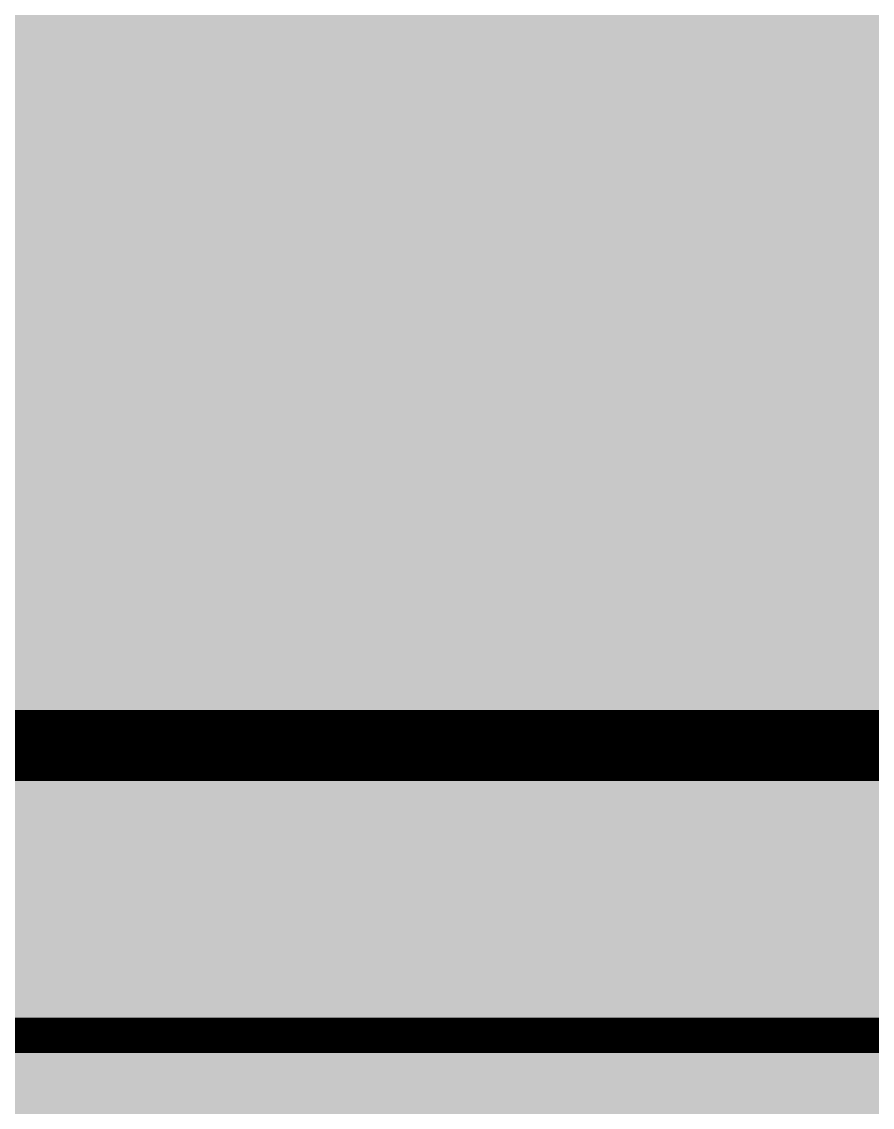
# Model space of a CAD drawing. Header units: inches. Extents: x -2 to 343, y -53 to 63.
# Drawn here: x 45.661 to 48.711, y -22.799 to -18.903 of the extents above; entities that cross this region are included whole.
import ezdxf

# ---------------------------------------------------------------- set-up
doc = ezdxf.new("R2010")
doc.units = ezdxf.units.IN
for name, color, linetype in [('Board Outline', 216, 'Continuous'), ('Bottom Layer', 5, 'Continuous'), ('Top Layer', 1, 'Continuous'), ('Top Overlay', 2, 'Continuous'), ('Top Paste', 8, 'Continuous'), ('Top Solder', 216, 'Continuous')]:
    doc.layers.add(name, color=color, linetype=linetype)

# ---------------------------------------------------------------- blocks, each defined once
blk = doc.blocks.new('ZEMS0840_330M_2')
at = {"layer": 'Top Layer'}
blk.add_hatch(color=1, dxfattribs=at).paths.add_polyline_path([(2.25, 1.75), (4.75, 1.75), (4.75, -1.75), (2.25, -1.75)])
at = {"layer": 'Top Paste'}
blk.add_hatch(color=8, dxfattribs=at).paths.add_polyline_path([(2.25, 1.75), (4.75, 1.75), (4.75, -1.75), (2.25, -1.75)])
at = {"layer": 'Top Solder'}
blk.add_hatch(color=216, dxfattribs=at).paths.add_polyline_path([(2.1484, 1.8516), (4.8516, 1.8516), (4.8516, -1.8516), (2.1484, -1.8516)])
at = {"layer": 'Top Overlay', "const_width": 0.127}
blk.add_lwpolyline([(-4.4, -4.1), (4.4, -4.1)], dxfattribs=at)

msp = doc.modelspace()

# ---------------------------------------------------------------- hatches: boundary and pattern name
at = {"layer": 'Bottom Layer'}
msp.add_hatch(color=5, dxfattribs=at).paths.add_polyline_path([(49.7332, -28.3718), (48.133, -28.3718), (45.6225, -30.8823), (45.5933, -30.8745), (45.1904, -30.8214), (44.784, -30.8214), (44.3811, -30.8745), (43.9886, -30.9797), (43.6132, -31.1352), (43.2612, -31.3383), (42.9388, -31.5857), (42.6515, -31.8731), (42.4041, -32.1955), (42.2009, -32.5474), (42.0454, -32.9228), (41.9402, -33.3154), (41.8872, -33.7182), (41.8872, -34.1246), (41.9402, -34.5275), (41.9481, -34.5567), (41.9481, -37.8206), (37.4142, -37.8206), (37.4142, -29.464), (43.3324, -23.5458), (43.3324, -19.3876), (34.0252, -19.3876), (34.0087, -19.3629), (34.0087, -17.7184), (33.9961, -17.6881), (33.9961, -17.566), (33.8741, -17.566), (33.8437, -17.5535), (32.9504, -17.5535), (32.9293, -17.5394), (32.9293, -16.2706), (31.4053, -16.2706), (31.4053, -17.4644), (31.4053, -18.7598), (32.7854, -18.7598), (32.7854, -19.3629), (32.7689, -19.3876), (28.7637, -19.3876), (28.7637, -17.7184), (30.2514, -17.7184), (30.2514, -11.684), (49.7332, -11.684)])
at = {"layer": 'Top Layer'}
msp.add_hatch(color=1, dxfattribs=at).paths.add_polyline_path([(51.5747, -13.5786), (51.1302, -13.5786), (51.0777, -13.589), (50.5333, -13.589), (50.5333, -14.6558), (50.5864, -14.6558), (50.5864, -15.5255), (49.5739, -16.538), (48.3073, -16.538), (46.5436, -14.7743), (46.3672, -14.6564), (46.1591, -14.615), (40.3506, -14.615), (40.3506, -14.4984), (38.7758, -14.4984), (38.7758, -15.8192), (40.3506, -15.8192), (40.3506, -15.7027), (45.9338, -15.7027), (47.5278, -17.2967), (47.5278, -17.5764), (47.5382, -17.6289), (47.5382, -20.3428), (50.343, -20.3428), (50.343, -17.3071), (51.3947, -16.2555), (51.5725, -16.3291), (51.5725, -21.2153), (40.7323, -21.2153), (40.6337, -21.1167), (40.4674, -21.0478), (40.2874, -21.0478), (40.1211, -21.1167), (39.9939, -21.2439), (39.925, -21.4102), (39.925, -21.5902), (39.9939, -21.7565), (40.0943, -21.8568), (40.0671, -21.984), (40.0397, -22.0346), (39.3826, -22.0346), (39.3826, -20.5486), (39.3342, -20.432), (39.2176, -20.3836), (36.7398, -20.3836), (36.7398, -19.8002), (36.7272, -19.7699), (36.7272, -19.6478), (36.6051, -19.6478), (36.5748, -19.6352), (35.8734, -19.6352), (35.2987, -19.0605), (35.2987, -17.6431), (35.4493, -17.5775), (35.4765, -17.5775), (35.5714, -17.5775), (35.6017, -17.5901), (38.5862, -17.5901), (38.7758, -17.7797), (38.7758, -17.8512), (38.8473, -17.8512), (40.5256, -19.5295), (40.5256, -20.1904), (40.5382, -20.2207), (40.5382, -20.3428), (40.6603, -20.3428), (40.6906, -20.3554), (43.1906, -20.3554), (43.2209, -20.3428), (43.343, -20.3428), (43.343, -20.2207), (43.3556, -20.1904), (43.3556, -16.3317), (43.3072, -16.2151), (43.1906, -16.1667), (36.8836, -16.1667), (36.5561, -15.8393), (36.5561, -15.7677), (36.4341, -15.7677), (36.4037, -15.7552), (35.6017, -15.7552), (35.5714, -15.7677), (35.4639, -15.7677), (35.4493, -15.7677), (35.2861, -15.7677), (35.2715, -15.7677), (35.1641, -15.7677), (35.1337, -15.7552), (34.3317, -15.7552), (34.1793, -15.7677), (34.0161, -15.7677), (33.8637, -15.7552), (33.0617, -15.7552), (32.9093, -15.7677), (32.7461, -15.7677), (32.7461, -15.7677), (31.6393, -15.7677), (31.6393, -16.5135), (31.2021, -16.5135), (31.2021, -16.2706), (31.2021, -16.2706), (31.2021, -16.1944), (31.2021, -16.1944), (31.2021, -15.0006), (31.2166, -15.0006), (31.2166, -12.8686), (38.7858, -12.8686), (38.7858, -13.8176), (40.3606, -13.8176), (40.3606, -13.701), (46.169, -13.701), (46.3771, -13.6597), (46.5536, -13.5418), (48.3123, -11.783), (50.343, -11.783), (50.343, -10.8637), (51.5747, -10.8637)])
h = msp.add_hatch(color=1, dxfattribs=at)
h.paths.add_polyline_path([(51.5725, -27.8554), (50.1473, -27.8554), (50.1473, -29.206), (51.5725, -29.206), (51.5747, -29.3829), (51.5747, -34.9885), (48.3616, -38.2016), (34.8234, -38.2016), (34.8234, -34.5715), (39.3214, -30.0735), (42.7952, -30.0735), (42.9118, -30.0251), (42.9145, -30.0225), (42.9628, -29.9058), (42.9628, -28.7655), (42.9502, -28.7352), (42.9502, -28.6131), (43.0693, -28.494), (43.0693, -27.254), (45.4634, -27.254), (45.4937, -27.2414), (45.6158, -27.2414), (45.6158, -27.1193), (45.6284, -27.089), (45.6284, -24.61), (45.58, -24.4934), (43.1696, -22.083), (43.053, -22.0346), (40.8318, -22.0346), (40.7496, -21.8568), (40.8106, -21.7851), (51.5725, -21.7851)])
h.paths.add_polyline_path([(45.1904, -30.8214), (44.784, -30.8214), (44.3811, -30.8745), (43.9886, -30.9797), (43.6132, -31.1352), (43.2612, -31.3383), (42.9388, -31.5857), (42.6515, -31.8731), (42.4041, -32.1955), (42.2009, -32.5474), (42.0454, -32.9228), (41.9402, -33.3154), (41.8872, -33.7182), (41.8872, -34.1246), (41.9402, -34.5275), (42.0454, -34.92), (42.2009, -35.2955), (42.4041, -35.6474), (42.6515, -35.9698), (42.9388, -36.2571), (43.2612, -36.5045), (43.6132, -36.7077), (43.9886, -36.8632), (44.3811, -36.9684), (44.784, -37.0214), (45.1904, -37.0214), (45.5933, -36.9684), (45.9858, -36.8632), (46.3612, -36.7077), (46.7132, -36.5045), (47.0356, -36.2571), (47.3229, -35.9698), (47.5703, -35.6474), (47.7735, -35.2955), (47.929, -34.92), (48.0342, -34.5275), (48.0872, -34.1246), (48.0872, -33.7182), (48.0342, -33.3154), (47.929, -32.9228), (47.7735, -32.5474), (47.5703, -32.1955), (47.3229, -31.8731), (47.0356, -31.5857), (46.7132, -31.3383), (46.3612, -31.1352), (45.9858, -30.9797), (45.5933, -30.8745)], flags=0)

# ---------------------------------------------------------------- linework, layer by layer
at = {"layer": 'Board Outline', "const_width": 0.254}
msp.add_lwpolyline([(49.772, 6.3476, -0.6504), (32.1175, -53.0547)], format="xyb", dxfattribs=at)
at = {"layer": 'Top Layer', "const_width": 0.254}
msp.add_lwpolyline([(40.3774, -21.5002), (52.9006, -21.5002)], dxfattribs=at)

# ---------------------------------------------------------------- block references
msp.add_blockref('ZEMS0840_330M_2', (45.4406, -18.4404))

doc.saveas('drawing.dxf')
